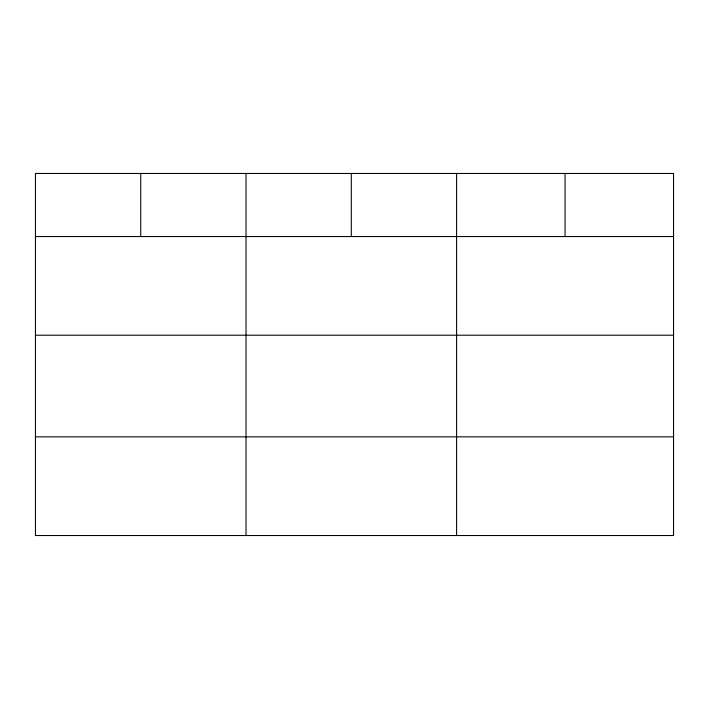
<?xml version="1.0" encoding="UTF-8"?>
<svg xmlns="http://www.w3.org/2000/svg" width="709" height="709" viewBox="0 0 709 709"><rect width="100%" height="100%" fill="white"/><g stroke="black" fill="none" stroke-linecap="round" stroke-linejoin="round"><path stroke-width="1.06" d="M35.45 236.549L673.55 236.549M35.45 335.206L673.55 335.206M35.45 436.859L673.55 436.859M565.073 173.475L565.073 236.549M456.596 173.475L456.596 535.525M351.309 173.475L351.309 236.549M246.023 173.475L246.023 535.525M140.737 173.475L140.737 236.549M673.55 173.475L35.45 173.475L35.45 535.525L673.55 535.525L673.55 173.475"/></g></svg>
